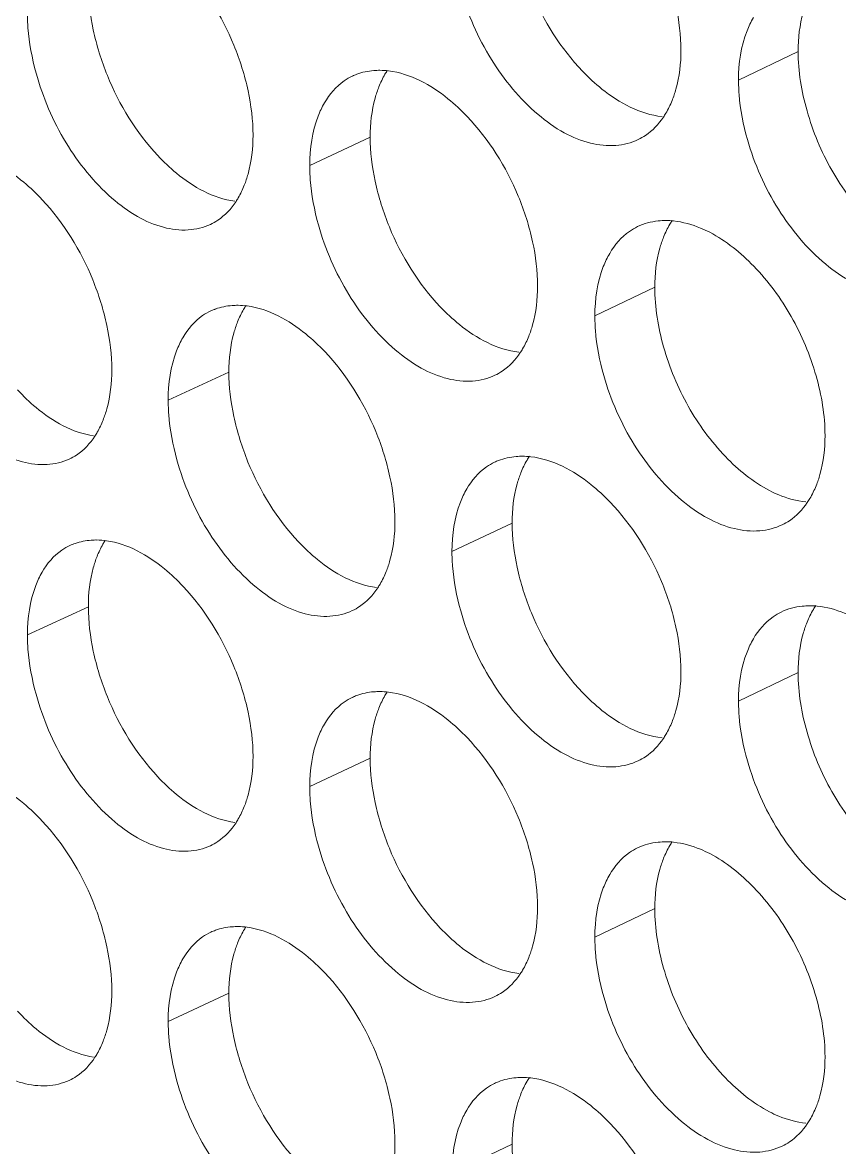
# Model space of a CAD drawing. Header units: millimetres. Extents: x 1177 to 4147, y 93 to 2194.
# Drawn here: x 2566.4 to 2576.75, y 831.21 to 845.47 of the extents above; entities that cross this region are included whole.
import ezdxf

# ---------------------------------------------------------------- set-up
doc = ezdxf.new("R2010")
doc.units = ezdxf.units.MM
doc.header["$LTSCALE"] = 0.1
doc.layers.get('0').update_dxf_attribs({"lineweight": 13})
doc.layers.add('标注', color=251, linetype='Continuous', lineweight=9)

# ---------------------------------------------------------------- blocks, each defined once
blk = doc.blocks.new('02')
at = {"layer": '标注'}
for p, q in [((4449.455, 798.555), (4448.376, 798.035)), ((4441.706, 797.003), (4440.612, 796.49)), ((4446.859, 794.282), (4445.775, 793.764)), ((4439.148, 792.748), (4438.049, 792.237)), ((4444.276, 790.014), (4443.187, 789.499)), ((4436.603, 788.499), (4435.5, 787.991)), ((4436.603, 788.499), (4435.5, 787.991)), ((4449.455, 787.305), (4448.376, 786.785)), ((4441.706, 785.753), (4440.612, 785.24)), ((4441.706, 785.753), (4440.612, 785.24)), ((4446.859, 783.032), (4445.775, 782.514)), ((4446.859, 783.032), (4445.775, 782.514)), ((4439.148, 781.498), (4438.049, 780.987)), ((4444.276, 778.764), (4443.187, 778.249))]:
    blk.add_line(p, q, dxfattribs=at)
for centre, radius, start, end in [((4441.87, 796.81), 1.402, 83.021, 89.4851), ((4441.831, 797.155), 1.051, 110.5478, 115.181), ((4447.053, 794.071), 1.421, 84.008, 89.7708), ((4439.298, 792.563), 1.393, 82.5184, 89.3404), ((4439.261, 792.909), 1.043, 109.8653, 114.9718), ((4444.413, 790.158), 1.06, 111.219, 115.391), ((4444.455, 789.812), 1.411, 83.5175, 89.6286), ((4436.704, 788.668), 1.034, 109.1713, 114.7632), ((4436.704, 788.668), 1.034, 109.1713, 114.7632), ((4436.739, 788.323), 1.384, 82.0095, 89.1943), ((4436.739, 788.323), 1.384, 82.0095, 89.1943), ((4449.664, 787.085), 1.43, 84.4925, 89.9118), ((4441.831, 785.905), 1.051, 110.5478, 115.181), ((4441.831, 785.905), 1.051, 110.5478, 115.181), ((4441.87, 785.56), 1.402, 83.021, 89.4851), ((4441.87, 785.56), 1.402, 83.021, 89.4851), ((4447.053, 782.821), 1.421, 84.008, 89.7708), ((4447.053, 782.821), 1.421, 84.008, 89.7708), ((4439.298, 781.313), 1.393, 82.5184, 89.3404), ((4439.261, 781.659), 1.043, 109.8653, 114.9718), ((4444.413, 778.908), 1.06, 111.219, 115.391), ((4444.455, 778.562), 1.411, 83.5175, 89.6286)]:
    blk.add_arc(centre, radius, start, end, dxfattribs=at)
for points, knots in [([(4447.334, 798.575), (4447.334, 798.844), (4447.263, 799.402), (4446.92, 800.481), (4446.446, 801.23), (4446.05, 801.642)], [0, 0, 0, 0, 0.238081, 0.493556, 1, 1, 1, 1]), ([(4444.276, 801.264), (4444.276, 800.996), (4444.347, 800.437), (4444.686, 799.358), (4445.157, 798.608), (4445.552, 798.195)], [0, 0, 0, 0, 0.238296, 0.493918, 1, 1, 1, 1]), ([(4439.585, 797.038), (4439.585, 797.307), (4439.515, 797.866), (4439.177, 798.945), (4438.711, 799.698), (4438.32, 800.114)], [0, 0, 0, 0, 0.238287, 0.494002, 1, 1, 1, 1]), ([(4436.603, 799.749), (4436.603, 799.479), (4436.673, 798.921), (4437.007, 797.841), (4437.47, 797.087), (4437.86, 796.67)], [0, 0, 0, 0, 0.238501, 0.494363, 1, 1, 1, 1]), ([(4443.346, 799.671), (4443.47, 799.229), (4443.834, 798.398), (4444.537, 797.544), (4445.19, 797.073), (4445.673, 796.875), (4446.142, 796.824), (4446.434, 796.897), (4446.561, 796.958)], [0, 0, 0, 0, 0.295999, 0.576706, 0.701098, 0.811352, 0.909467, 1, 1, 1, 1]), ([(4449.616, 799.466), (4449.589, 799.4), (4449.491, 799.106), (4449.455, 798.793), (4449.455, 798.555)], [0, 0, 0, 0, 0.232387, 1, 1, 1, 1]), ([(4435.5, 799.241), (4435.5, 799.154), (4435.515, 798.79), (4435.583, 798.429), (4435.657, 798.162)], [0, 0, 0, 0, 0.238286, 1, 1, 1, 1]), ([(4448.645, 799.167), (4448.6, 799.09), (4448.432, 798.736), (4448.376, 798.336), (4448.376, 798.035)], [0, 0, 0, 0, 0.227147, 1, 1, 1, 1]), ([(4447.173, 797.665), (4447.2, 797.732), (4447.299, 798.026), (4447.334, 798.338), (4447.334, 798.575)], [0, 0, 0, 0, 0.232325, 1, 1, 1, 1]), ([(4449.455, 798.555), (4449.455, 798.192), (4449.582, 797.44), (4450.02, 796.389), (4450.678, 795.494), (4451.243, 795.034), (4451.541, 794.88)], [0, 0, 0, 0, 0.247764, 0.513029, 0.771178, 1, 1, 1, 1]), ([(4441.883, 798.212), (4441.846, 798.212), (4441.703, 798.207), (4441.561, 798.177), (4441.462, 798.14)], [0, 0, 0, 0, 0.257421, 1, 1, 1, 1]), ([(4442.016, 798.208), (4442.001, 798.186), (4441.943, 798.092), (4441.895, 797.991), (4441.864, 797.913)], [0, 0, 0, 0, 0.24229, 1, 1, 1, 1]), ([(4443.46, 797.377), (4443.352, 797.491), (4442.951, 797.867), (4442.433, 798.154), (4442.04, 798.201)], [0, 0, 0, 0, 0.2848, 1, 1, 1, 1]), ([(4445.552, 798.195), (4445.662, 798.08), (4446.067, 797.701), (4446.594, 797.416), (4446.991, 797.374)], [0, 0, 0, 0, 0.28484, 1, 1, 1, 1]), ([(4435.657, 798.162), (4435.778, 797.72), (4436.135, 796.891), (4436.823, 796.033), (4437.464, 795.557), (4437.939, 795.352), (4438.399, 795.295), (4438.688, 795.363), (4438.813, 795.421)], [0, 0, 0, 0, 0.297384, 0.578764, 0.7031, 0.812961, 0.910366, 1, 1, 1, 1]), ([(4441.383, 798.107), (4441.332, 798.083), (4441.127, 797.965), (4440.967, 797.777), (4440.878, 797.622)], [0, 0, 0, 0, 0.241405, 1, 1, 1, 1]), ([(4448.376, 798.035), (4448.376, 797.948), (4448.391, 797.584), (4448.461, 797.224), (4448.537, 796.958)], [0, 0, 0, 0, 0.238439, 1, 1, 1, 1]), ([(4441.864, 797.913), (4441.838, 797.846), (4441.74, 797.553), (4441.706, 797.24), (4441.706, 797.003)], [0, 0, 0, 0, 0.231941, 1, 1, 1, 1]), ([(4440.878, 797.622), (4440.833, 797.546), (4440.667, 797.191), (4440.612, 796.792), (4440.612, 796.49)], [0, 0, 0, 0, 0.226413, 1, 1, 1, 1]), ([(4447.016, 797.364), (4447.031, 797.387), (4447.092, 797.483), (4447.141, 797.586), (4447.173, 797.665)], [0, 0, 0, 0, 0.242387, 1, 1, 1, 1]), ([(4444.738, 794.307), (4444.738, 794.576), (4444.667, 795.134), (4444.326, 796.213), (4443.855, 796.963), (4443.46, 797.377)], [0, 0, 0, 0, 0.23815, 0.493704, 1, 1, 1, 1]), ([(4446.561, 796.958), (4446.606, 796.979), (4446.784, 797.081), (4446.93, 797.235), (4447.016, 797.364)], [0, 0, 0, 0, 0.243475, 1, 1, 1, 1]), ([(4439.427, 796.129), (4439.453, 796.196), (4439.55, 796.489), (4439.585, 796.801), (4439.585, 797.038)], [0, 0, 0, 0, 0.231878, 1, 1, 1, 1]), ([(4441.706, 797.003), (4441.706, 796.734), (4441.776, 796.176), (4442.114, 795.096), (4442.582, 794.345), (4442.975, 793.93)], [0, 0, 0, 0, 0.238364, 0.494066, 1, 1, 1, 1]), ([(4448.537, 796.958), (4448.662, 796.515), (4449.032, 795.682), (4449.744, 794.831), (4450.405, 794.365), (4450.894, 794.17), (4451.368, 794.124), (4451.662, 794.201), (4451.79, 794.263)], [0, 0, 0, 0, 0.295087, 0.575352, 0.699785, 0.810298, 0.90888, 1, 1, 1, 1]), ([(4435.769, 795.867), (4435.664, 795.979), (4435.277, 796.352), (4434.778, 796.641), (4434.396, 796.697)], [0, 0, 0, 0, 0.284973, 1, 1, 1, 1]), ([(4437.86, 796.67), (4437.966, 796.556), (4438.358, 796.181), (4438.866, 795.893), (4439.253, 795.842)], [0, 0, 0, 0, 0.285047, 1, 1, 1, 1]), ([(4440.612, 796.49), (4440.612, 796.403), (4440.627, 796.04), (4440.696, 795.679), (4440.77, 795.412)], [0, 0, 0, 0, 0.238347, 1, 1, 1, 1]), ([(4439.277, 795.836), (4439.291, 795.859), (4439.349, 795.952), (4439.396, 796.052), (4439.427, 796.129)], [0, 0, 0, 0, 0.242268, 1, 1, 1, 1]), ([(4437.028, 792.788), (4437.028, 793.057), (4436.958, 793.616), (4436.622, 794.696), (4436.159, 795.449), (4435.769, 795.867)], [0, 0, 0, 0, 0.238356, 0.494151, 1, 1, 1, 1]), ([(4438.813, 795.421), (4438.859, 795.443), (4439.042, 795.545), (4439.19, 795.704), (4439.277, 795.836)], [0, 0, 0, 0, 0.242755, 1, 1, 1, 1]), ([(4440.77, 795.412), (4440.893, 794.97), (4441.255, 794.139), (4441.953, 793.284), (4442.602, 792.812), (4443.082, 792.611), (4443.548, 792.558), (4443.839, 792.63), (4443.965, 792.689)], [0, 0, 0, 0, 0.296459, 0.577388, 0.701761, 0.811885, 0.909764, 1, 1, 1, 1]), ([(4446.547, 795.381), (4446.496, 795.356), (4446.292, 795.238), (4446.133, 795.05), (4446.043, 794.896)], [0, 0, 0, 0, 0.241792, 1, 1, 1, 1]), ([(4447.059, 795.491), (4447.013, 795.491), (4446.838, 795.483), (4446.665, 795.437), (4446.547, 795.381)], [0, 0, 0, 0, 0.258386, 1, 1, 1, 1]), ([(4447.176, 795.493), (4447.161, 795.471), (4447.101, 795.375), (4447.051, 795.272), (4447.019, 795.193)], [0, 0, 0, 0, 0.242372, 1, 1, 1, 1]), ([(4447.855, 795.278), (4447.8, 795.306), (4447.593, 795.403), (4447.368, 795.466), (4447.201, 795.483)], [0, 0, 0, 0, 0.266572, 1, 1, 1, 1]), ([(4447.019, 795.193), (4446.993, 795.126), (4446.895, 794.832), (4446.859, 794.519), (4446.859, 794.282)], [0, 0, 0, 0, 0.232238, 1, 1, 1, 1]), ([(4449.942, 791.6), (4449.942, 791.963), (4449.815, 792.715), (4449.375, 793.767), (4448.716, 794.662), (4448.152, 795.123), (4447.855, 795.278)], [0, 0, 0, 0, 0.247645, 0.51293, 0.771215, 1, 1, 1, 1]), ([(4446.043, 794.896), (4445.998, 794.819), (4445.831, 794.465), (4445.775, 794.066), (4445.775, 793.764)], [0, 0, 0, 0, 0.226902, 1, 1, 1, 1]), ([(4444.578, 793.397), (4444.605, 793.464), (4444.703, 793.757), (4444.738, 794.07), (4444.738, 794.307)], [0, 0, 0, 0, 0.232176, 1, 1, 1, 1]), ([(4446.859, 794.282), (4446.859, 793.919), (4446.985, 793.167), (4447.421, 792.114), (4448.076, 791.218), (4448.638, 790.756), (4448.935, 790.602)], [0, 0, 0, 0, 0.247948, 0.513377, 0.771501, 1, 1, 1, 1]), ([(4433.119, 793.921), (4433.24, 793.48), (4433.594, 792.65), (4434.278, 791.791), (4434.915, 791.313), (4435.386, 791.107), (4435.845, 791.047), (4436.132, 791.114), (4436.256, 791.171)], [0, 0, 0, 0, 0.29785, 0.579458, 0.703775, 0.813505, 0.91067, 1, 1, 1, 1]), ([(4439.314, 793.956), (4439.278, 793.956), (4439.14, 793.952), (4439.003, 793.924), (4438.906, 793.889)], [0, 0, 0, 0, 0.257304, 1, 1, 1, 1]), ([(4439.455, 793.95), (4439.441, 793.928), (4439.383, 793.834), (4439.336, 793.735), (4439.306, 793.657)], [0, 0, 0, 0, 0.242253, 1, 1, 1, 1]), ([(4440.884, 793.118), (4440.776, 793.231), (4440.38, 793.606), (4439.868, 793.893), (4439.479, 793.944)], [0, 0, 0, 0, 0.284863, 1, 1, 1, 1]), ([(4442.975, 793.93), (4443.084, 793.816), (4443.484, 793.438), (4444.005, 793.152), (4444.398, 793.107)], [0, 0, 0, 0, 0.284914, 1, 1, 1, 1]), ([(4438.82, 793.854), (4438.769, 793.83), (4438.563, 793.713), (4438.404, 793.524), (4438.314, 793.37)], [0, 0, 0, 0, 0.241203, 1, 1, 1, 1]), ([(4445.775, 793.764), (4445.775, 793.677), (4445.79, 793.313), (4445.86, 792.953), (4445.935, 792.686)], [0, 0, 0, 0, 0.238408, 1, 1, 1, 1]), ([(4439.306, 793.657), (4439.279, 793.591), (4439.183, 793.297), (4439.148, 792.985), (4439.148, 792.748)], [0, 0, 0, 0, 0.231792, 1, 1, 1, 1]), ([(4438.314, 793.37), (4438.27, 793.293), (4438.104, 792.938), (4438.049, 792.539), (4438.049, 792.237)], [0, 0, 0, 0, 0.22617, 1, 1, 1, 1]), ([(4444.423, 793.099), (4444.438, 793.121), (4444.498, 793.217), (4444.547, 793.318), (4444.578, 793.397)], [0, 0, 0, 0, 0.242345, 1, 1, 1, 1]), ([(4442.155, 790.045), (4442.155, 790.314), (4442.085, 790.872), (4441.745, 791.951), (4441.276, 792.703), (4440.884, 793.118)], [0, 0, 0, 0, 0.238218, 0.493853, 1, 1, 1, 1]), ([(4443.965, 792.689), (4444.01, 792.711), (4444.191, 792.813), (4444.337, 792.969), (4444.423, 793.099)], [0, 0, 0, 0, 0.243242, 1, 1, 1, 1]), ([(4436.87, 791.879), (4436.897, 791.946), (4436.993, 792.239), (4437.028, 792.551), (4437.028, 792.788)], [0, 0, 0, 0, 0.231729, 1, 1, 1, 1]), ([(4439.148, 792.748), (4439.148, 792.479), (4439.218, 791.92), (4439.554, 790.84), (4440.02, 790.088), (4440.411, 789.672)], [0, 0, 0, 0, 0.238432, 0.494215, 1, 1, 1, 1]), ([(4445.935, 792.686), (4446.06, 792.244), (4446.427, 791.412), (4447.134, 790.559), (4447.792, 790.091), (4448.277, 789.894), (4448.748, 789.846), (4449.042, 789.921), (4449.169, 789.982)], [0, 0, 0, 0, 0.295542, 0.576027, 0.700439, 0.810823, 0.909172, 1, 1, 1, 1]), ([(4435.322, 792.424), (4435.427, 792.311), (4435.814, 791.937), (4436.316, 791.648), (4436.699, 791.594)], [0, 0, 0, 0, 0.285106, 1, 1, 1, 1]), ([(4438.049, 792.237), (4438.049, 792.151), (4438.064, 791.787), (4438.133, 791.426), (4438.207, 791.159)], [0, 0, 0, 0, 0.238316, 1, 1, 1, 1]), ([(4436.723, 791.589), (4436.737, 791.611), (4436.794, 791.704), (4436.84, 791.803), (4436.87, 791.879)], [0, 0, 0, 0, 0.242235, 1, 1, 1, 1]), ([(4436.256, 791.171), (4436.303, 791.192), (4436.487, 791.295), (4436.636, 791.456), (4436.723, 791.589)], [0, 0, 0, 0, 0.242501, 1, 1, 1, 1]), ([(4449.781, 790.69), (4449.808, 790.756), (4449.907, 791.05), (4449.942, 791.363), (4449.942, 791.6)], [0, 0, 0, 0, 0.232474, 1, 1, 1, 1]), ([(4438.207, 791.159), (4438.329, 790.717), (4438.688, 789.887), (4439.382, 789.03), (4440.027, 788.556), (4440.504, 788.354), (4440.967, 788.299), (4441.257, 788.368), (4441.383, 788.427)], [0, 0, 0, 0, 0.29692, 0.578074, 0.702428, 0.812421, 0.910064, 1, 1, 1, 1]), ([(4443.959, 791.116), (4443.908, 791.091), (4443.703, 790.973), (4443.544, 790.786), (4443.454, 790.631)], [0, 0, 0, 0, 0.241601, 1, 1, 1, 1]), ([(4444.464, 791.223), (4444.426, 791.223), (4444.279, 791.218), (4444.132, 791.186), (4444.03, 791.146)], [0, 0, 0, 0, 0.257534, 1, 1, 1, 1]), ([(4444.59, 791.223), (4444.575, 791.2), (4444.515, 791.105), (4444.467, 791.004), (4444.435, 790.925)], [0, 0, 0, 0, 0.242329, 1, 1, 1, 1]), ([(4446.05, 790.392), (4445.94, 790.507), (4445.535, 790.884), (4445.01, 791.17), (4444.615, 791.214)], [0, 0, 0, 0, 0.284731, 1, 1, 1, 1]), ([(4444.435, 790.925), (4444.409, 790.858), (4444.311, 790.564), (4444.276, 790.252), (4444.276, 790.014)], [0, 0, 0, 0, 0.232089, 1, 1, 1, 1]), ([(4449.621, 790.385), (4449.637, 790.408), (4449.698, 790.505), (4449.749, 790.609), (4449.781, 790.69)], [0, 0, 0, 0, 0.242432, 1, 1, 1, 1]), ([(4443.454, 790.631), (4443.41, 790.555), (4443.243, 790.2), (4443.187, 789.801), (4443.187, 789.499)], [0, 0, 0, 0, 0.226658, 1, 1, 1, 1]), ([(4448.935, 790.602), (4448.99, 790.574), (4449.199, 790.476), (4449.427, 790.413), (4449.595, 790.397)], [0, 0, 0, 0, 0.266559, 1, 1, 1, 1]), ([(4447.334, 787.325), (4447.334, 787.594), (4447.263, 788.152), (4446.92, 789.231), (4446.446, 789.98), (4446.05, 790.392)], [0, 0, 0, 0, 0.238081, 0.493556, 1, 1, 1, 1]), ([(4449.169, 789.982), (4449.213, 790.004), (4449.39, 790.105), (4449.535, 790.258), (4449.621, 790.385)], [0, 0, 0, 0, 0.2437, 1, 1, 1, 1]), ([(4441.996, 789.135), (4442.023, 789.202), (4442.12, 789.495), (4442.155, 789.807), (4442.155, 790.045)], [0, 0, 0, 0, 0.232027, 1, 1, 1, 1]), ([(4444.276, 790.014), (4444.276, 789.746), (4444.347, 789.187), (4444.686, 788.108), (4445.157, 787.358), (4445.552, 786.945)], [0, 0, 0, 0, 0.238296, 0.493918, 1, 1, 1, 1]), ([(4436.758, 789.706), (4436.724, 789.707), (4436.59, 789.703), (4436.457, 789.677), (4436.364, 789.645)], [0, 0, 0, 0, 0.257182, 1, 1, 1, 1]), ([(4436.758, 789.706), (4436.724, 789.707), (4436.59, 789.703), (4436.457, 789.677), (4436.364, 789.645)], [0, 0, 0, 0, 0.257182, 1, 1, 1, 1]), ([(4436.907, 789.697), (4436.893, 789.675), (4436.837, 789.583), (4436.79, 789.484), (4436.76, 789.408)], [0, 0, 0, 0, 0.24222, 1, 1, 1, 1]), ([(4436.907, 789.697), (4436.893, 789.675), (4436.837, 789.583), (4436.79, 789.484), (4436.76, 789.408)], [0, 0, 0, 0, 0.24222, 1, 1, 1, 1]), ([(4438.32, 788.864), (4438.214, 788.977), (4437.822, 789.351), (4437.316, 789.639), (4436.931, 789.693)], [0, 0, 0, 0, 0.284921, 1, 1, 1, 1]), ([(4438.32, 788.864), (4438.214, 788.977), (4437.822, 789.351), (4437.316, 789.639), (4436.931, 789.693)], [0, 0, 0, 0, 0.284921, 1, 1, 1, 1]), ([(4440.411, 789.672), (4440.518, 789.558), (4440.914, 789.182), (4441.429, 788.895), (4441.819, 788.847)], [0, 0, 0, 0, 0.284983, 1, 1, 1, 1]), ([(4436.27, 789.607), (4436.219, 789.583), (4436.013, 789.467), (4435.853, 789.278), (4435.764, 789.123)], [0, 0, 0, 0, 0.240997, 1, 1, 1, 1]), ([(4436.27, 789.607), (4436.219, 789.583), (4436.013, 789.467), (4435.853, 789.278), (4435.764, 789.123)], [0, 0, 0, 0, 0.240997, 1, 1, 1, 1]), ([(4443.187, 789.499), (4443.187, 789.412), (4443.202, 789.048), (4443.271, 788.688), (4443.346, 788.421)], [0, 0, 0, 0, 0.238377, 1, 1, 1, 1]), ([(4436.76, 789.408), (4436.734, 789.341), (4436.638, 789.048), (4436.603, 788.736), (4436.603, 788.499)], [0, 0, 0, 0, 0.231643, 1, 1, 1, 1]), ([(4436.76, 789.408), (4436.734, 789.341), (4436.638, 789.048), (4436.603, 788.736), (4436.603, 788.499)], [0, 0, 0, 0, 0.231643, 1, 1, 1, 1]), ([(4435.764, 789.123), (4435.72, 789.046), (4435.555, 788.691), (4435.5, 788.293), (4435.5, 787.991)], [0, 0, 0, 0, 0.225927, 1, 1, 1, 1]), ([(4435.764, 789.123), (4435.72, 789.046), (4435.555, 788.691), (4435.5, 788.293), (4435.5, 787.991)], [0, 0, 0, 0, 0.225927, 1, 1, 1, 1]), ([(4441.844, 788.839), (4441.858, 788.862), (4441.917, 788.956), (4441.965, 789.057), (4441.996, 789.135)], [0, 0, 0, 0, 0.242305, 1, 1, 1, 1]), ([(4439.585, 785.788), (4439.585, 786.057), (4439.515, 786.616), (4439.177, 787.695), (4438.711, 788.448), (4438.32, 788.864)], [0, 0, 0, 0, 0.238287, 0.494002, 1, 1, 1, 1]), ([(4439.585, 785.788), (4439.585, 786.057), (4439.515, 786.616), (4439.177, 787.695), (4438.711, 788.448), (4438.32, 788.864)], [0, 0, 0, 0, 0.238287, 0.494002, 1, 1, 1, 1]), ([(4441.383, 788.427), (4441.428, 788.449), (4441.61, 788.551), (4441.757, 788.708), (4441.844, 788.839)], [0, 0, 0, 0, 0.243002, 1, 1, 1, 1]), ([(4436.603, 788.499), (4436.603, 788.229), (4436.673, 787.671), (4437.007, 786.591), (4437.47, 785.837), (4437.86, 785.42)], [0, 0, 0, 0, 0.238501, 0.494363, 1, 1, 1, 1]), ([(4436.603, 788.499), (4436.603, 788.229), (4436.673, 787.671), (4437.007, 786.591), (4437.47, 785.837), (4437.86, 785.42)], [0, 0, 0, 0, 0.238501, 0.494363, 1, 1, 1, 1]), ([(4443.346, 788.421), (4443.47, 787.979), (4443.834, 787.148), (4444.537, 786.294), (4445.19, 785.823), (4445.673, 785.625), (4446.142, 785.574), (4446.434, 785.647), (4446.561, 785.708)], [0, 0, 0, 0, 0.295999, 0.576706, 0.701098, 0.811352, 0.909467, 1, 1, 1, 1]), ([(4449.666, 788.515), (4449.62, 788.515), (4449.443, 788.506), (4449.267, 788.459), (4449.148, 788.402)], [0, 0, 0, 0, 0.258394, 1, 1, 1, 1]), ([(4449.775, 788.52), (4449.76, 788.497), (4449.699, 788.4), (4449.648, 788.297), (4449.616, 788.216)], [0, 0, 0, 0, 0.242417, 1, 1, 1, 1]), ([(4450.466, 788.304), (4450.411, 788.332), (4450.2, 788.43), (4449.971, 788.492), (4449.801, 788.508)], [0, 0, 0, 0, 0.266613, 1, 1, 1, 1]), ([(4449.148, 788.402), (4449.097, 788.377), (4448.894, 788.258), (4448.735, 788.071), (4448.645, 787.917)], [0, 0, 0, 0, 0.241979, 1, 1, 1, 1]), ([(4449.616, 788.216), (4449.589, 788.15), (4449.491, 787.856), (4449.455, 787.543), (4449.455, 787.305)], [0, 0, 0, 0, 0.232387, 1, 1, 1, 1]), ([(4435.5, 787.991), (4435.5, 787.904), (4435.515, 787.54), (4435.583, 787.179), (4435.657, 786.912)], [0, 0, 0, 0, 0.238286, 1, 1, 1, 1]), ([(4435.5, 787.991), (4435.5, 787.904), (4435.515, 787.54), (4435.583, 787.179), (4435.657, 786.912)], [0, 0, 0, 0, 0.238286, 1, 1, 1, 1]), ([(4448.645, 787.917), (4448.6, 787.84), (4448.432, 787.486), (4448.376, 787.086), (4448.376, 786.785)], [0, 0, 0, 0, 0.227147, 1, 1, 1, 1]), ([(4447.173, 786.415), (4447.2, 786.482), (4447.299, 786.776), (4447.334, 787.088), (4447.334, 787.325)], [0, 0, 0, 0, 0.232325, 1, 1, 1, 1]), ([(4449.455, 787.305), (4449.455, 786.942), (4449.582, 786.19), (4450.02, 785.139), (4450.678, 784.244), (4451.243, 783.784), (4451.541, 783.63)], [0, 0, 0, 0, 0.247764, 0.513029, 0.771178, 1, 1, 1, 1]), ([(4435.657, 786.912), (4435.778, 786.47), (4436.135, 785.641), (4436.823, 784.783), (4437.464, 784.307), (4437.939, 784.102), (4438.399, 784.045), (4438.688, 784.113), (4438.813, 784.171)], [0, 0, 0, 0, 0.297384, 0.578764, 0.7031, 0.812961, 0.910366, 1, 1, 1, 1]), ([(4435.657, 786.912), (4435.778, 786.47), (4436.135, 785.641), (4436.823, 784.783), (4437.464, 784.307), (4437.939, 784.102), (4438.399, 784.045), (4438.688, 784.113), (4438.813, 784.171)], [0, 0, 0, 0, 0.297384, 0.578764, 0.7031, 0.812961, 0.910366, 1, 1, 1, 1]), ([(4441.383, 786.857), (4441.332, 786.833), (4441.127, 786.715), (4440.967, 786.527), (4440.878, 786.372)], [0, 0, 0, 0, 0.241405, 1, 1, 1, 1]), ([(4441.383, 786.857), (4441.332, 786.833), (4441.127, 786.715), (4440.967, 786.527), (4440.878, 786.372)], [0, 0, 0, 0, 0.241405, 1, 1, 1, 1]), ([(4441.883, 786.962), (4441.846, 786.962), (4441.703, 786.957), (4441.561, 786.927), (4441.462, 786.89)], [0, 0, 0, 0, 0.257421, 1, 1, 1, 1]), ([(4441.883, 786.962), (4441.846, 786.962), (4441.703, 786.957), (4441.561, 786.927), (4441.462, 786.89)], [0, 0, 0, 0, 0.257421, 1, 1, 1, 1]), ([(4442.016, 786.958), (4442.001, 786.936), (4441.943, 786.842), (4441.895, 786.741), (4441.864, 786.663)], [0, 0, 0, 0, 0.24229, 1, 1, 1, 1]), ([(4442.016, 786.958), (4442.001, 786.936), (4441.943, 786.842), (4441.895, 786.741), (4441.864, 786.663)], [0, 0, 0, 0, 0.24229, 1, 1, 1, 1]), ([(4443.46, 786.127), (4443.352, 786.241), (4442.951, 786.617), (4442.433, 786.904), (4442.04, 786.951)], [0, 0, 0, 0, 0.2848, 1, 1, 1, 1]), ([(4443.46, 786.127), (4443.352, 786.241), (4442.951, 786.617), (4442.433, 786.904), (4442.04, 786.951)], [0, 0, 0, 0, 0.2848, 1, 1, 1, 1]), ([(4445.552, 786.945), (4445.662, 786.83), (4446.067, 786.451), (4446.594, 786.166), (4446.991, 786.124)], [0, 0, 0, 0, 0.28484, 1, 1, 1, 1]), ([(4448.376, 786.785), (4448.376, 786.698), (4448.391, 786.334), (4448.461, 785.974), (4448.537, 785.708)], [0, 0, 0, 0, 0.238439, 1, 1, 1, 1]), ([(4441.864, 786.663), (4441.838, 786.596), (4441.74, 786.303), (4441.706, 785.99), (4441.706, 785.753)], [0, 0, 0, 0, 0.231941, 1, 1, 1, 1]), ([(4441.864, 786.663), (4441.838, 786.596), (4441.74, 786.303), (4441.706, 785.99), (4441.706, 785.753)], [0, 0, 0, 0, 0.231941, 1, 1, 1, 1]), ([(4440.878, 786.372), (4440.833, 786.296), (4440.667, 785.941), (4440.612, 785.542), (4440.612, 785.24)], [0, 0, 0, 0, 0.226413, 1, 1, 1, 1]), ([(4440.878, 786.372), (4440.833, 786.296), (4440.667, 785.941), (4440.612, 785.542), (4440.612, 785.24)], [0, 0, 0, 0, 0.226413, 1, 1, 1, 1]), ([(4447.016, 786.114), (4447.031, 786.137), (4447.092, 786.233), (4447.141, 786.336), (4447.173, 786.415)], [0, 0, 0, 0, 0.242387, 1, 1, 1, 1]), ([(4444.738, 783.057), (4444.738, 783.326), (4444.667, 783.884), (4444.326, 784.963), (4443.855, 785.713), (4443.46, 786.127)], [0, 0, 0, 0, 0.23815, 0.493704, 1, 1, 1, 1]), ([(4444.738, 783.057), (4444.738, 783.326), (4444.667, 783.884), (4444.326, 784.963), (4443.855, 785.713), (4443.46, 786.127)], [0, 0, 0, 0, 0.23815, 0.493704, 1, 1, 1, 1]), ([(4446.561, 785.708), (4446.606, 785.729), (4446.784, 785.831), (4446.93, 785.985), (4447.016, 786.114)], [0, 0, 0, 0, 0.243475, 1, 1, 1, 1]), ([(4439.427, 784.879), (4439.453, 784.946), (4439.55, 785.239), (4439.585, 785.551), (4439.585, 785.788)], [0, 0, 0, 0, 0.231878, 1, 1, 1, 1]), ([(4439.427, 784.879), (4439.453, 784.946), (4439.55, 785.239), (4439.585, 785.551), (4439.585, 785.788)], [0, 0, 0, 0, 0.231878, 1, 1, 1, 1]), ([(4441.706, 785.753), (4441.706, 785.484), (4441.776, 784.926), (4442.114, 783.846), (4442.582, 783.095), (4442.975, 782.68)], [0, 0, 0, 0, 0.238364, 0.494066, 1, 1, 1, 1]), ([(4441.706, 785.753), (4441.706, 785.484), (4441.776, 784.926), (4442.114, 783.846), (4442.582, 783.095), (4442.975, 782.68)], [0, 0, 0, 0, 0.238364, 0.494066, 1, 1, 1, 1]), ([(4448.537, 785.708), (4448.662, 785.265), (4449.032, 784.432), (4449.744, 783.581), (4450.405, 783.115), (4450.894, 782.92), (4451.368, 782.874), (4451.662, 782.951), (4451.79, 783.013)], [0, 0, 0, 0, 0.295087, 0.575352, 0.699785, 0.810298, 0.90888, 1, 1, 1, 1]), ([(4435.769, 784.617), (4435.664, 784.729), (4435.277, 785.102), (4434.778, 785.391), (4434.396, 785.447)], [0, 0, 0, 0, 0.284973, 1, 1, 1, 1]), ([(4437.86, 785.42), (4437.966, 785.306), (4438.358, 784.931), (4438.866, 784.643), (4439.253, 784.592)], [0, 0, 0, 0, 0.285047, 1, 1, 1, 1]), ([(4437.86, 785.42), (4437.966, 785.306), (4438.358, 784.931), (4438.866, 784.643), (4439.253, 784.592)], [0, 0, 0, 0, 0.285047, 1, 1, 1, 1]), ([(4440.612, 785.24), (4440.612, 785.153), (4440.627, 784.79), (4440.696, 784.429), (4440.77, 784.162)], [0, 0, 0, 0, 0.238347, 1, 1, 1, 1]), ([(4440.612, 785.24), (4440.612, 785.153), (4440.627, 784.79), (4440.696, 784.429), (4440.77, 784.162)], [0, 0, 0, 0, 0.238347, 1, 1, 1, 1]), ([(4439.277, 784.586), (4439.291, 784.609), (4439.349, 784.702), (4439.396, 784.802), (4439.427, 784.879)], [0, 0, 0, 0, 0.242268, 1, 1, 1, 1]), ([(4439.277, 784.586), (4439.291, 784.609), (4439.349, 784.702), (4439.396, 784.802), (4439.427, 784.879)], [0, 0, 0, 0, 0.242268, 1, 1, 1, 1]), ([(4437.028, 781.538), (4437.028, 781.807), (4436.958, 782.366), (4436.622, 783.446), (4436.159, 784.199), (4435.769, 784.617)], [0, 0, 0, 0, 0.238356, 0.494151, 1, 1, 1, 1]), ([(4438.813, 784.171), (4438.859, 784.193), (4439.042, 784.295), (4439.19, 784.454), (4439.277, 784.586)], [0, 0, 0, 0, 0.242755, 1, 1, 1, 1]), ([(4438.813, 784.171), (4438.859, 784.193), (4439.042, 784.295), (4439.19, 784.454), (4439.277, 784.586)], [0, 0, 0, 0, 0.242755, 1, 1, 1, 1]), ([(4440.77, 784.162), (4440.893, 783.72), (4441.255, 782.889), (4441.953, 782.034), (4442.602, 781.562), (4443.082, 781.361), (4443.548, 781.308), (4443.839, 781.38), (4443.965, 781.439)], [0, 0, 0, 0, 0.296459, 0.577388, 0.701761, 0.811885, 0.909764, 1, 1, 1, 1]), ([(4440.77, 784.162), (4440.893, 783.72), (4441.255, 782.889), (4441.953, 782.034), (4442.602, 781.562), (4443.082, 781.361), (4443.548, 781.308), (4443.839, 781.38), (4443.965, 781.439)], [0, 0, 0, 0, 0.296459, 0.577388, 0.701761, 0.811885, 0.909764, 1, 1, 1, 1]), ([(4446.547, 784.131), (4446.496, 784.106), (4446.292, 783.988), (4446.133, 783.8), (4446.043, 783.646)], [0, 0, 0, 0, 0.241792, 1, 1, 1, 1]), ([(4446.547, 784.131), (4446.496, 784.106), (4446.292, 783.988), (4446.133, 783.8), (4446.043, 783.646)], [0, 0, 0, 0, 0.241792, 1, 1, 1, 1]), ([(4447.059, 784.241), (4447.013, 784.241), (4446.838, 784.233), (4446.665, 784.187), (4446.547, 784.131)], [0, 0, 0, 0, 0.258386, 1, 1, 1, 1]), ([(4447.059, 784.241), (4447.013, 784.241), (4446.838, 784.233), (4446.665, 784.187), (4446.547, 784.131)], [0, 0, 0, 0, 0.258386, 1, 1, 1, 1]), ([(4447.176, 784.243), (4447.161, 784.221), (4447.101, 784.125), (4447.051, 784.022), (4447.019, 783.943)], [0, 0, 0, 0, 0.242372, 1, 1, 1, 1]), ([(4447.176, 784.243), (4447.161, 784.221), (4447.101, 784.125), (4447.051, 784.022), (4447.019, 783.943)], [0, 0, 0, 0, 0.242372, 1, 1, 1, 1]), ([(4447.855, 784.028), (4447.8, 784.056), (4447.593, 784.153), (4447.368, 784.216), (4447.201, 784.233)], [0, 0, 0, 0, 0.266572, 1, 1, 1, 1]), ([(4447.855, 784.028), (4447.8, 784.056), (4447.593, 784.153), (4447.368, 784.216), (4447.201, 784.233)], [0, 0, 0, 0, 0.266572, 1, 1, 1, 1]), ([(4447.019, 783.943), (4446.993, 783.876), (4446.895, 783.582), (4446.859, 783.269), (4446.859, 783.032)], [0, 0, 0, 0, 0.232238, 1, 1, 1, 1]), ([(4447.019, 783.943), (4446.993, 783.876), (4446.895, 783.582), (4446.859, 783.269), (4446.859, 783.032)], [0, 0, 0, 0, 0.232238, 1, 1, 1, 1]), ([(4449.942, 780.35), (4449.942, 780.713), (4449.815, 781.465), (4449.375, 782.517), (4448.716, 783.412), (4448.152, 783.873), (4447.855, 784.028)], [0, 0, 0, 0, 0.247645, 0.51293, 0.771215, 1, 1, 1, 1]), ([(4449.942, 780.35), (4449.942, 780.713), (4449.815, 781.465), (4449.375, 782.517), (4448.716, 783.412), (4448.152, 783.873), (4447.855, 784.028)], [0, 0, 0, 0, 0.247645, 0.51293, 0.771215, 1, 1, 1, 1]), ([(4446.043, 783.646), (4445.998, 783.569), (4445.831, 783.215), (4445.775, 782.816), (4445.775, 782.514)], [0, 0, 0, 0, 0.226902, 1, 1, 1, 1]), ([(4446.043, 783.646), (4445.998, 783.569), (4445.831, 783.215), (4445.775, 782.816), (4445.775, 782.514)], [0, 0, 0, 0, 0.226902, 1, 1, 1, 1]), ([(4444.578, 782.147), (4444.605, 782.214), (4444.703, 782.507), (4444.738, 782.82), (4444.738, 783.057)], [0, 0, 0, 0, 0.232176, 1, 1, 1, 1]), ([(4444.578, 782.147), (4444.605, 782.214), (4444.703, 782.507), (4444.738, 782.82), (4444.738, 783.057)], [0, 0, 0, 0, 0.232176, 1, 1, 1, 1]), ([(4446.859, 783.032), (4446.859, 782.669), (4446.985, 781.917), (4447.421, 780.864), (4448.076, 779.968), (4448.638, 779.506), (4448.935, 779.352)], [0, 0, 0, 0, 0.247948, 0.513377, 0.771501, 1, 1, 1, 1]), ([(4446.859, 783.032), (4446.859, 782.669), (4446.985, 781.917), (4447.421, 780.864), (4448.076, 779.968), (4448.638, 779.506), (4448.935, 779.352)], [0, 0, 0, 0, 0.247948, 0.513377, 0.771501, 1, 1, 1, 1]), ([(4439.314, 782.706), (4439.278, 782.706), (4439.14, 782.702), (4439.003, 782.674), (4438.906, 782.639)], [0, 0, 0, 0, 0.257304, 1, 1, 1, 1]), ([(4439.455, 782.7), (4439.441, 782.678), (4439.383, 782.584), (4439.336, 782.485), (4439.306, 782.407)], [0, 0, 0, 0, 0.242253, 1, 1, 1, 1]), ([(4433.119, 782.671), (4433.24, 782.23), (4433.594, 781.4), (4434.278, 780.541), (4434.915, 780.063), (4435.386, 779.857), (4435.845, 779.797), (4436.132, 779.864), (4436.256, 779.921)], [0, 0, 0, 0, 0.29785, 0.579458, 0.703775, 0.813505, 0.91067, 1, 1, 1, 1]), ([(4438.82, 782.604), (4438.769, 782.58), (4438.563, 782.463), (4438.404, 782.274), (4438.314, 782.12)], [0, 0, 0, 0, 0.241203, 1, 1, 1, 1]), ([(4440.884, 781.868), (4440.776, 781.981), (4440.38, 782.356), (4439.868, 782.643), (4439.479, 782.694)], [0, 0, 0, 0, 0.284863, 1, 1, 1, 1]), ([(4442.975, 782.68), (4443.084, 782.566), (4443.484, 782.188), (4444.005, 781.902), (4444.398, 781.857)], [0, 0, 0, 0, 0.284914, 1, 1, 1, 1]), ([(4442.975, 782.68), (4443.084, 782.566), (4443.484, 782.188), (4444.005, 781.902), (4444.398, 781.857)], [0, 0, 0, 0, 0.284914, 1, 1, 1, 1]), ([(4445.775, 782.514), (4445.775, 782.427), (4445.79, 782.063), (4445.86, 781.703), (4445.935, 781.436)], [0, 0, 0, 0, 0.238408, 1, 1, 1, 1]), ([(4445.775, 782.514), (4445.775, 782.427), (4445.79, 782.063), (4445.86, 781.703), (4445.935, 781.436)], [0, 0, 0, 0, 0.238408, 1, 1, 1, 1]), ([(4439.306, 782.407), (4439.279, 782.341), (4439.183, 782.047), (4439.148, 781.735), (4439.148, 781.498)], [0, 0, 0, 0, 0.231792, 1, 1, 1, 1]), ([(4438.314, 782.12), (4438.27, 782.043), (4438.104, 781.688), (4438.049, 781.289), (4438.049, 780.987)], [0, 0, 0, 0, 0.22617, 1, 1, 1, 1]), ([(4444.423, 781.849), (4444.438, 781.871), (4444.498, 781.967), (4444.547, 782.068), (4444.578, 782.147)], [0, 0, 0, 0, 0.242345, 1, 1, 1, 1]), ([(4444.423, 781.849), (4444.438, 781.871), (4444.498, 781.967), (4444.547, 782.068), (4444.578, 782.147)], [0, 0, 0, 0, 0.242345, 1, 1, 1, 1]), ([(4442.155, 778.795), (4442.155, 779.064), (4442.085, 779.622), (4441.745, 780.701), (4441.276, 781.453), (4440.884, 781.868)], [0, 0, 0, 0, 0.238218, 0.493853, 1, 1, 1, 1]), ([(4443.965, 781.439), (4444.01, 781.461), (4444.191, 781.563), (4444.337, 781.719), (4444.423, 781.849)], [0, 0, 0, 0, 0.243242, 1, 1, 1, 1]), ([(4443.965, 781.439), (4444.01, 781.461), (4444.191, 781.563), (4444.337, 781.719), (4444.423, 781.849)], [0, 0, 0, 0, 0.243242, 1, 1, 1, 1]), ([(4436.87, 780.629), (4436.897, 780.696), (4436.993, 780.989), (4437.028, 781.301), (4437.028, 781.538)], [0, 0, 0, 0, 0.231729, 1, 1, 1, 1]), ([(4439.148, 781.498), (4439.148, 781.229), (4439.218, 780.67), (4439.554, 779.59), (4440.02, 778.838), (4440.411, 778.422)], [0, 0, 0, 0, 0.238432, 0.494215, 1, 1, 1, 1]), ([(4445.935, 781.436), (4446.06, 780.994), (4446.427, 780.162), (4447.134, 779.309), (4447.792, 778.841), (4448.277, 778.644), (4448.748, 778.596), (4449.042, 778.671), (4449.169, 778.732)], [0, 0, 0, 0, 0.295542, 0.576027, 0.700439, 0.810823, 0.909172, 1, 1, 1, 1]), ([(4445.935, 781.436), (4446.06, 780.994), (4446.427, 780.162), (4447.134, 779.309), (4447.792, 778.841), (4448.277, 778.644), (4448.748, 778.596), (4449.042, 778.671), (4449.169, 778.732)], [0, 0, 0, 0, 0.295542, 0.576027, 0.700439, 0.810823, 0.909172, 1, 1, 1, 1]), ([(4435.322, 781.174), (4435.427, 781.061), (4435.814, 780.687), (4436.316, 780.398), (4436.699, 780.344)], [0, 0, 0, 0, 0.285106, 1, 1, 1, 1]), ([(4438.049, 780.987), (4438.049, 780.901), (4438.064, 780.537), (4438.133, 780.176), (4438.207, 779.909)], [0, 0, 0, 0, 0.238316, 1, 1, 1, 1]), ([(4436.723, 780.339), (4436.737, 780.361), (4436.794, 780.454), (4436.84, 780.553), (4436.87, 780.629)], [0, 0, 0, 0, 0.242235, 1, 1, 1, 1]), ([(4436.256, 779.921), (4436.303, 779.942), (4436.487, 780.045), (4436.636, 780.206), (4436.723, 780.339)], [0, 0, 0, 0, 0.242501, 1, 1, 1, 1]), ([(4449.781, 779.44), (4449.808, 779.506), (4449.907, 779.8), (4449.942, 780.113), (4449.942, 780.35)], [0, 0, 0, 0, 0.232474, 1, 1, 1, 1]), ([(4449.781, 779.44), (4449.808, 779.506), (4449.907, 779.8), (4449.942, 780.113), (4449.942, 780.35)], [0, 0, 0, 0, 0.232474, 1, 1, 1, 1]), ([(4438.207, 779.909), (4438.329, 779.467), (4438.688, 778.637), (4439.382, 777.78), (4440.027, 777.306), (4440.504, 777.104), (4440.967, 777.049), (4441.257, 777.118), (4441.383, 777.177)], [0, 0, 0, 0, 0.29692, 0.578074, 0.702428, 0.812421, 0.910064, 1, 1, 1, 1]), ([(4443.959, 779.866), (4443.908, 779.841), (4443.703, 779.723), (4443.544, 779.536), (4443.454, 779.381)], [0, 0, 0, 0, 0.241601, 1, 1, 1, 1]), ([(4444.464, 779.973), (4444.426, 779.973), (4444.279, 779.968), (4444.132, 779.936), (4444.03, 779.896)], [0, 0, 0, 0, 0.257534, 1, 1, 1, 1]), ([(4444.59, 779.973), (4444.575, 779.95), (4444.515, 779.855), (4444.467, 779.754), (4444.435, 779.675)], [0, 0, 0, 0, 0.242329, 1, 1, 1, 1]), ([(4446.05, 779.142), (4445.94, 779.257), (4445.535, 779.634), (4445.01, 779.92), (4444.615, 779.964)], [0, 0, 0, 0, 0.284731, 1, 1, 1, 1]), ([(4444.435, 779.675), (4444.409, 779.608), (4444.311, 779.314), (4444.276, 779.002), (4444.276, 778.764)], [0, 0, 0, 0, 0.232089, 1, 1, 1, 1]), ([(4449.621, 779.135), (4449.637, 779.158), (4449.698, 779.255), (4449.749, 779.359), (4449.781, 779.44)], [0, 0, 0, 0, 0.242432, 1, 1, 1, 1]), ([(4449.621, 779.135), (4449.637, 779.158), (4449.698, 779.255), (4449.749, 779.359), (4449.781, 779.44)], [0, 0, 0, 0, 0.242432, 1, 1, 1, 1]), ([(4443.454, 779.381), (4443.41, 779.305), (4443.243, 778.95), (4443.187, 778.551), (4443.187, 778.249)], [0, 0, 0, 0, 0.226658, 1, 1, 1, 1]), ([(4448.935, 779.352), (4448.99, 779.324), (4449.199, 779.226), (4449.427, 779.163), (4449.595, 779.147)], [0, 0, 0, 0, 0.266559, 1, 1, 1, 1]), ([(4448.935, 779.352), (4448.99, 779.324), (4449.199, 779.226), (4449.427, 779.163), (4449.595, 779.147)], [0, 0, 0, 0, 0.266559, 1, 1, 1, 1]), ([(4447.334, 776.075), (4447.334, 776.344), (4447.263, 776.902), (4446.92, 777.981), (4446.446, 778.73), (4446.05, 779.142)], [0, 0, 0, 0, 0.238081, 0.493556, 1, 1, 1, 1]), ([(4449.169, 778.732), (4449.213, 778.754), (4449.39, 778.855), (4449.535, 779.008), (4449.621, 779.135)], [0, 0, 0, 0, 0.2437, 1, 1, 1, 1]), ([(4449.169, 778.732), (4449.213, 778.754), (4449.39, 778.855), (4449.535, 779.008), (4449.621, 779.135)], [0, 0, 0, 0, 0.2437, 1, 1, 1, 1]), ([(4441.996, 777.885), (4442.023, 777.952), (4442.12, 778.245), (4442.155, 778.557), (4442.155, 778.795)], [0, 0, 0, 0, 0.232027, 1, 1, 1, 1]), ([(4444.276, 778.764), (4444.276, 778.496), (4444.347, 777.937), (4444.686, 776.858), (4445.157, 776.108), (4445.552, 775.695)], [0, 0, 0, 0, 0.238296, 0.493918, 1, 1, 1, 1])]:
    blk.add_open_spline(points, degree=3, knots=knots, dxfattribs=at)

msp = doc.modelspace()

# ---------------------------------------------------------------- block references
at = {"xscale": 0.7, "yscale": 0.7, "zscale": 0.7}
msp.add_blockref('02', (-538.391, 286.112), dxfattribs=at)

doc.saveas('drawing.dxf')
